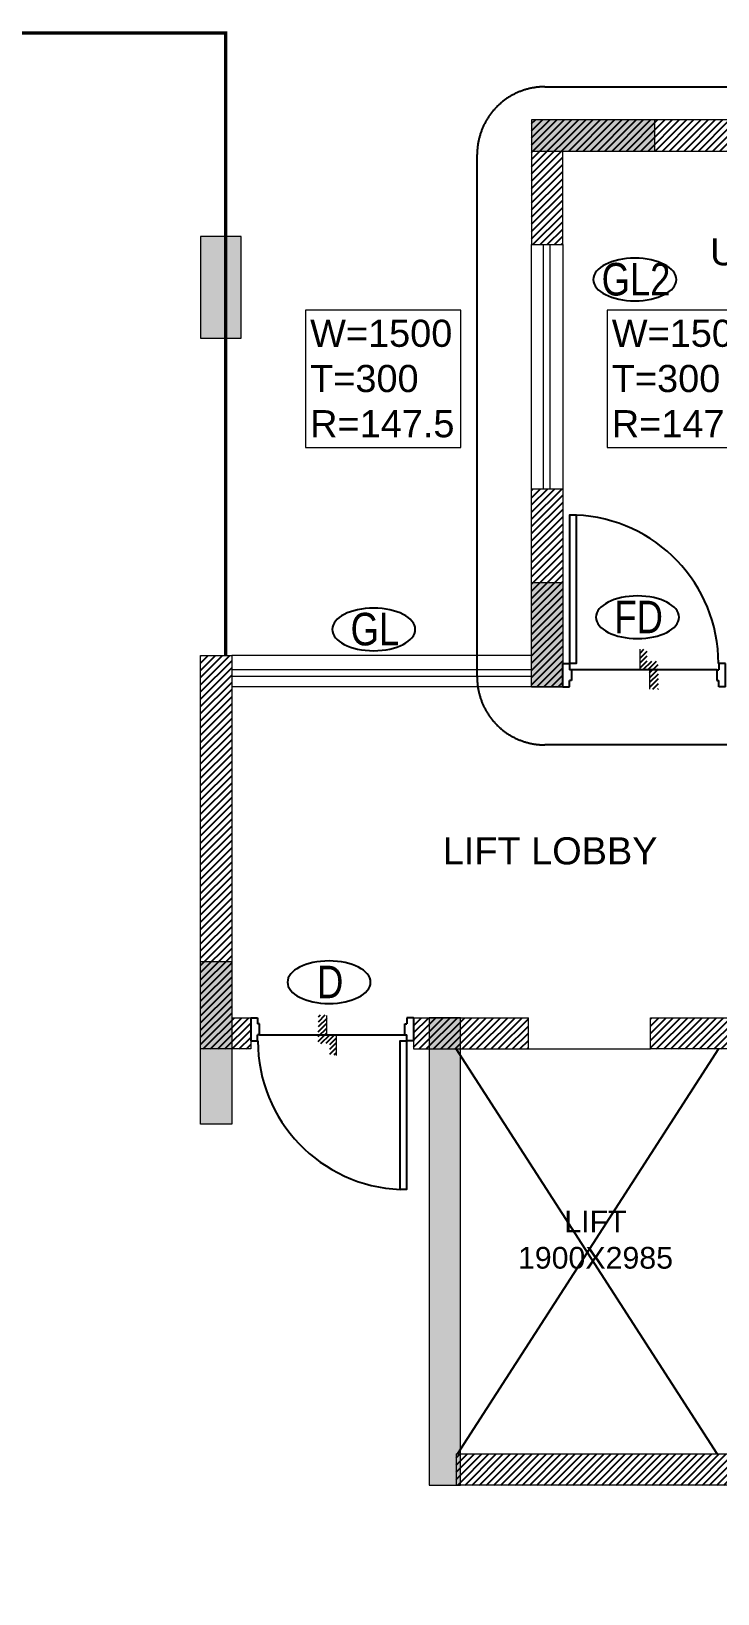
# Model space of a CAD drawing. Header units: millimetres. Extents: x 1123469 to 1752051, y -126924 to 196924.
# Drawn here: x 1264398 to 1269459, y 141803 to 153321 of the extents above; entities that cross this region are included whole.
import ezdxf
from ezdxf.enums import TextEntityAlignment as Align

# ---------------------------------------------------------------- set-up
doc = ezdxf.new("R2010")
doc.units = ezdxf.units.MM
doc.header["$LTSCALE"] = 500
doc.header["$MEASUREMENT"] = 0
doc.linetypes.add('CENTER', pattern=[2, 1.25, -0.25, 0.25, -0.25])
doc.linetypes.add('HIDDEN', pattern=[0.375, 0.25, -0.125])
doc.layers.get('Defpoints').update_dxf_attribs({"lineweight": 0})
doc.layers.add('A-TAG', color=7, linetype='Continuous', true_color=0xef00ef)
for name, color, linetype in [('AHC-A-FURNITURE', 2, 'Continuous'), ('COLUMN', 1, 'Continuous'), ('CUTOUT', 8, 'HIDDEN'), ('DOOR', 8, 'Continuous'), ('Drop', 143, 'Continuous'), ('TEXT -RM MM', 181, 'Continuous'), ('TEXT-DW-NO', 7, 'Continuous'), ('TEXT-RM NAME', 6, 'Continuous')]:
    doc.layers.add(name, color=color, linetype=linetype)
for name, color, linetype, lineweight in [('CILL', 8, 'Continuous', 13), ('TEXT-COMMON AREA', 7, 'Continuous', 20), ('Wall', 2, 'Continuous', 15), ('WIN', 144, 'Continuous', 15)]:
    doc.layers.add(name, color=color, linetype=linetype, lineweight=lineweight)
doc.styles.add('ARIAL', font='arial.ttf')
doc.styles.add('simplex', font='simplex.shx')
doc.styles.get("Standard").update_dxf_attribs({"font": 'arial.ttf'})
pattern_1 = [(45, (1045444.4, 514263.1), (-26.5165043, 26.5165043), [])]

# ---------------------------------------------------------------- blocks, each defined once
blk = doc.blocks.new('A$C26E901EB')
at = {"layer": 'Drop'}
h = blk.add_hatch(dxfattribs=at)
h.set_pattern_fill('ANSI31', color=256, scale=8, angle=720, style=0)
h.set_pattern_definition([(315, (5609.332, 22815.355), (17.960512, 17.960512), [])])
h.paths.add_polyline_path([(84, 209), (84, 259), (133, 259), (133, 144), (63, 144), (0, 144), (0, 209)])
h.paths.add_polyline_path([(63, 144), (63, 0), (0, 0), (0, 144)])
h.paths.add_polyline_path([(133, 293), (133, 259), (84, 259), (84, 293)])
at = {"layer": 'Drop', "const_width": 10, "elevation": 0}
blk.add_lwpolyline([(133, 298), (133, 144), (63, 144), (63, 0)], dxfattribs=at)
blk = doc.blocks.new('DOOR 1050')
at = {"layer": 'DOOR', "ltscale": 100}
for p, q in [((0, 1022), (-154, 1022)), ((-154, 1022), (-154, 978)), ((-154, 978), (-113, 978)), ((-113, 965), (-113, 978)), ((-113, 965), (-41, 965)), ((-113, 965), (-113, -1)), ((-41, 965), (-41, 978)), ((0, 978), (-41, 978)), ((0, 1022), (0, 978)), ((-154, -58), (-154, -14)), ((-154, -14), (-113, -14)), ((0, -58), (-154, -58)), ((-113, -1), (-41, -1)), ((-113, -1), (-113, -14)), ((-41, -1), (-41, -14)), ((0, -14), (-41, -14)), ((0, -58), (0, -14))]:
    blk.add_line(p, q, dxfattribs=at)
blk.add_lwpolyline([(-154, -11), (-1140, -11), (-1140, 30), (-154, 30)], close=True, dxfattribs=at)
at = {"layer": 'DOOR', "linetype": 'Continuous'}
blk.add_arc((-154, -11), 986, 90, 177.6081, dxfattribs=at)
at = {"layer": 'TEXT -RM MM', "linetype": 'Continuous', "xscale": -0.9000000000003879, "yscale": 0.9000000000003879, "zscale": 0.9000000000003879, "rotation": 90}
blk.add_blockref('A$C26E901EB', (17, 575, 0), dxfattribs=at)
at = {"layer": 'Defpoints', "ltscale": 100, "style": 'simplex', "width": 0.8}
blk.add_attdef('D1050', (-414, 165), '', height=103, rotation=180, dxfattribs=at)
blk = doc.blocks.new('TAG')
at = {"linetype": 'Continuous', "extrusion": (0, 0, -1)}
blk.add_ellipse((0, 0), major_axis=(319, 0), ratio=0.512885, dxfattribs=at)
at = {"width": 0.8}
blk.add_attdef('TAG', text='', height=177, dxfattribs=at).set_placement((9, 2), align=Align.MIDDLE_CENTER)

msp = doc.modelspace()

# ---------------------------------------------------------------- hatches: boundary and pattern name
at = {"layer": 'AHC-A-FURNITURE', "ltscale": 50, "true_color": 0xff0000}
h = msp.add_hatch(dxfattribs=at)
h.set_pattern_fill('ANSI31', color=1, scale=300)
h.set_pattern_definition(pattern_1)
h.paths.add_polyline_path([(1309566.4, 152438.5), (1315266.4, 152438.5), (1315266.4, 151748.6), (1315496.4, 151748.6), (1315496.4, 152638.5), (1309336.4, 152638.5), (1309336.4, 150638.6), (1274246.4, 150638.6), (1274246.4, 152668.5), (1268086.4, 152668.5), (1268086.4, 151748.6), (1268316.4, 151748.6), (1268316.4, 152438.5), (1274015.9, 152438.5), (1274015.9, 148488.6), (1274246.4, 148488.6), (1274246.4, 150408.6), (1309336.4, 150408.6), (1309336.4, 148488.6), (1309566.4, 148488.6)])
h = msp.add_hatch(dxfattribs=at)
h.set_pattern_fill('ANSI31', color=1, scale=300)
h.set_pattern_definition(pattern_1)
h.paths.add_polyline_path([(1268316.4, 149948.6), (1268086.4, 149948.6), (1268086.4, 148488.6), (1268316.4, 148488.6)])
h = msp.add_hatch(dxfattribs=at)
h.set_pattern_fill('ANSI31', color=1, scale=300)
h.set_pattern_definition(pattern_1)
h.paths.add_polyline_path([(1265876.4, 148718.6), (1265646.4, 148718.6), (1265646.4, 145818.6), (1266016.4, 145818.6), (1266016.4, 146048.6), (1265876.4, 146048.6)])
h = msp.add_hatch(dxfattribs=at)
h.set_pattern_fill('ANSI31', color=1, scale=300)
h.set_pattern_definition(pattern_1)
h.paths.add_polyline_path([(1271596.4, 146048.6), (1271065.1, 146048.6), (1271065.1, 145818.6), (1271596.4, 145818.6)])
h.paths.add_polyline_path([(1270165.1, 146048.6), (1268962.6, 146048.6), (1268962.6, 145818.6), (1270165.1, 145818.6)])
h.paths.add_polyline_path([(1268062.6, 146048.6), (1267216.4, 146048.6), (1267216.4, 145818.6), (1268062.6, 145818.6)])
h = msp.add_hatch(dxfattribs=at)
h.set_pattern_fill('ANSI31', color=1, scale=300)
h.set_pattern_definition(pattern_1)
h.paths.add_polyline_path([(1272997.4, 142833.3), (1267531.4, 142833.3), (1267531.4, 142603.8), (1272997.4, 142603.8)])
at = {"layer": 'COLUMN', "lineweight": 20, "true_color": 0x969696}
for points in [[(1268996.4, 152438.5), (1268996.4, 152668.5), (1268086.4, 152668.5), (1268086.4, 152438.5)], [(1265646.4, 151058.8), (1265946.4, 151058.8), (1265946.4, 151808.8), (1265646.4, 151808.8)], [(1268086.4, 149258.6), (1268316.4, 149258.6), (1268316.4, 148488.6), (1268086.4, 148488.6)], [(1265876.4, 145263.8), (1265646.4, 145263.8), (1265646.4, 146463.8), (1265876.4, 146463.8)], [(1267561.4, 146048.6), (1267331.4, 146048.6), (1267331.4, 142603.7), (1267561.4, 142603.7)]]:
    msp.add_hatch(color=252, dxfattribs=at).paths.add_polyline_path(points)

# ---------------------------------------------------------------- linework, layer by layer
at = {"color": 6, "linetype": 'Continuous', "const_width": 25}
msp.add_lwpolyline([(1258806.4, 140653.7), (1258806.4, 144783.8), (1255101.3, 144783.8), (1255101.3, 144268.8), (1253561.4, 144268.8), (1253561.4, 153308.8), (1255431.4, 153308.8), (1255431.4, 152793.8), (1261046.4, 152793.8), (1261046.4, 153308.8), (1265831.4, 153308.8), (1265831.4, 148718.6)], dxfattribs=at)
at = {"layer": 'A-TAG', "linetype": 'HIDDEN', "ltscale": 100}
msp.add_lwpolyline([(1272141.1, 152911.8), (1274083, 152911.8, -0.4142136), (1274583, 152411.8), (1274583, 151783.9), (1275260.8, 152177.5), (1274583, 151402.1), (1274583, 148560.4, -0.4142136), (1274083, 148060.4), (1268184.7, 148060.4, -0.4142136), (1267684.7, 148560.4), (1267684.7, 152411.8, -0.4142136), (1268184.7, 152911.8), (1272141.1, 152911.8)], format="xyb", dxfattribs=at)
at = {"layer": 'CILL'}
msp.add_line((1268062.6, 145818.6), (1268962.6, 145818.6), dxfattribs=at)
at = {"layer": 'COLUMN', "lineweight": 20}
for points in [[(1268996.4, 152438.5), (1268996.4, 152668.5), (1268086.4, 152668.5), (1268086.4, 152438.5)], [(1265646.4, 151058.8), (1265946.4, 151058.8), (1265946.4, 151808.8), (1265646.4, 151808.8)], [(1268086.4, 149258.6), (1268316.4, 149258.6), (1268316.4, 148488.6), (1268086.4, 148488.6)], [(1265876.4, 145263.8), (1265646.4, 145263.8), (1265646.4, 146463.8), (1265876.4, 146463.8)], [(1267561.4, 146048.6), (1267331.4, 146048.6), (1267331.4, 142603.7), (1267561.4, 142603.7)]]:
    msp.add_lwpolyline(points, close=True, dxfattribs=at)
at = {"layer": 'CUTOUT', "ltscale": 200}
for p, q in [((1269454.4, 142833.3), (1267531.4, 145818.6)), ((1269463.9, 145818.6), (1267540.8, 142833.3))]:
    msp.add_line(p, q, dxfattribs=at)
at = {"layer": 'TEXT-COMMON AREA'}
for points in [[(1267564.8, 151264), (1266420, 151264), (1266420, 150251.7), (1267564.8, 150251.7)], [(1269789, 151264), (1268644.2, 151264), (1268644.2, 150251.7), (1269789, 150251.7)]]:
    msp.add_lwpolyline(points, close=True, dxfattribs=at)
at = {"layer": 'Wall'}
for p, q in [((1274246.4, 152668.5), (1268086.4, 152668.5)), ((1268086.4, 152668.5), (1268086.4, 151748.6)), ((1268316.4, 152438.5), (1274015.9, 152438.5)), ((1268316.4, 151748.6), (1268316.4, 152438.5)), ((1268086.4, 151748.6), (1268316.4, 151748.6)), ((1268086.4, 148488.6), (1268086.4, 149948.6)), ((1268086.4, 149948.6), (1268316.4, 149948.6)), ((1268316.4, 149948.6), (1268316.4, 148488.6)), ((1268086.4, 149288.6), (1268086.4, 149288.6)), ((1265646.4, 145818.6), (1265646.4, 148718.6)), ((1265646.4, 148718.6), (1265876.4, 148718.6)), ((1265876.4, 148718.6), (1265876.4, 146048.6)), ((1268086.4, 148488.6), (1268316.4, 148488.6)), ((1265876.4, 146048.6), (1266016.4, 146048.6)), ((1266016.4, 146048.6), (1266016.4, 145818.6)), ((1267216.4, 146048.6), (1268062.6, 146048.6)), ((1267216.4, 146048.6), (1267216.4, 145818.6)), ((1268062.6, 145818.6), (1268062.6, 146048.6)), ((1268962.6, 146048.6), (1270165.1, 146048.6)), ((1268962.6, 145818.6), (1268962.6, 146048.6)), ((1266016.4, 145818.6), (1265646.4, 145818.6)), ((1267216.4, 145818.6), (1268062.6, 145818.6)), ((1270165.1, 145818.6), (1268962.6, 145818.6)), ((1267531.4, 142833.3), (1272997.4, 142833.3)), ((1267531.4, 142833.3), (1267531.4, 142603.8)), ((1272997.4, 142603.8), (1267531.4, 142603.8))]:
    msp.add_line(p, q, dxfattribs=at)
at = {"layer": 'WIN'}
for p, q in [((1268086.4, 149948.6), (1268086.4, 151748.6)), ((1268171.4, 151748.6), (1268171.4, 149948.6)), ((1268221.4, 151748.6), (1268221.4, 149948.6)), ((1268316.4, 151748.6), (1268316.4, 149948.6)), ((1268086.4, 148718.6), (1265876.4, 148718.6)), ((1268086.4, 148613.6), (1265876.4, 148613.6)), ((1268086.4, 148563.6), (1265876.4, 148563.6)), ((1268086.4, 148488.6), (1265876.4, 148488.6))]:
    msp.add_line(p, q, dxfattribs=at)

# ---------------------------------------------------------------- block references
at = {"layer": 'DOOR', "extrusion": (0, 0, -1), "xscale": -1.111111111110629, "yscale": 1.111111111110629, "zscale": -1.111111111110629}
for p, rotation in [((-1268380.8, 148488.6), 90), ((-1267151.9, 146048.6), 270)]:
    msp.add_blockref('DOOR 1050', p, dxfattribs=dict(at, rotation=rotation))
at = {"layer": 'TEXT-DW-NO', "linetype": 'CENTER'}
ref = msp.add_blockref('TAG', (1268847.8, 151491.1), dxfattribs=dict(at, xscale=0.96, yscale=0.96, zscale=0.96))
ref.add_attrib('TAG', 'GL2', dxfattribs={"layer": '0', "height": 240, "width": 0.8}).set_placement((1268856.5, 151493.3), align=Align.MIDDLE_CENTER)
ref = msp.add_blockref('TAG', (1266922.5, 148911.6), dxfattribs=dict(at, xscale=0.96, yscale=0.96, zscale=0.96))
ref.add_attrib('TAG', 'GL', dxfattribs={"layer": '0', "height": 240, "width": 0.8}).set_placement((1266931.1, 148913.9), align=Align.MIDDLE_CENTER)
ref = msp.add_blockref('TAG', (1268867.6, 149001.1), dxfattribs=dict(at, xscale=0.96, yscale=0.96, zscale=0.96))
ref.add_attrib('TAG', 'FD', dxfattribs={"layer": '0', "height": 240, "width": 0.8}).set_placement((1268876.2, 149003.4), align=Align.MIDDLE_CENTER)
ref = msp.add_blockref('TAG', (1266593.1, 146310.7), dxfattribs=dict(at, xscale=0.96, yscale=0.96, zscale=0.96))
ref.add_attrib('TAG', 'D', dxfattribs={"layer": '0', "height": 240, "width": 0.8}).set_placement((1266601.8, 146312.9), align=Align.MIDDLE_CENTER)

# ---------------------------------------------------------------- texts
at = {"layer": 'TEXT-COMMON AREA', "char_height": 200, "width": 693.176, "attachment_point": 1}
for insert in [(1266453.9, 151194.8), (1268678.1, 151194.8)]:
    msp.add_mtext('W=1500\\PT=300\\PR=147.5', dxfattribs=dict(at, insert=insert))
at = {"layer": 'TEXT-RM NAME', "style": 'ARIAL'}
msp.add_text('UP', height=200, rotation=360, dxfattribs=at).set_placement((1269402.3, 151595.9, 0))
at = {"layer": 'TEXT-RM NAME'}
msp.add_text('LIFT LOBBY', height=200, rotation=360, dxfattribs=at).set_placement((1267431.4, 147179.3))
at = {"layer": 'TEXT-RM NAME', "insert": (1269269.9, 144625.9), "char_height": 160, "width": 1424.51, "attachment_point": 3}
msp.add_mtext('\\pxqc;LIFT\\P1900X2985', dxfattribs=at)

doc.saveas('drawing.dxf')
